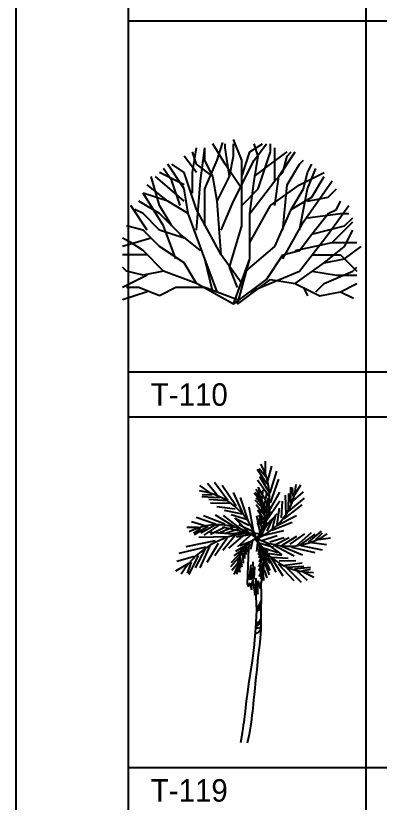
# Model space of a CAD drawing. Header units: millimetres. Extents: x 0 to 25200, y 0 to 17820.
# Drawn here: x 0 to 1938, y 4767 to 8963 of the extents above; entities that cross this region are included whole.
import ezdxf
from ezdxf.enums import TextEntityAlignment as Align

# ---------------------------------------------------------------- set-up
doc = ezdxf.new("R2010")
doc.units = ezdxf.units.MM
doc.header["$LTSCALE"] = 100
doc.header["$MEASUREMENT"] = 0
for name, color, linetype in [('CO-TREE', 251, 'Continuous'), ('TB-FORM', 7, 'Continuous'), ('TB-TEXT', 4, 'Continuous')]:
    doc.layers.add(name, color=color, linetype=linetype)
doc.styles.add('DH-TEXT', font='')
doc.styles.get('DH-TEXT').set_extended_font_data('HY울릉도L')

# ---------------------------------------------------------------- blocks, each defined once
blk = doc.blocks.new('T-110')
at = {"layer": 'CO-TREE'}
for p, q in [((-43.9, 745.6), (-109.6, 855.2)), ((-87.7, 767.5), (-56.3, 861.8)), ((-43.9, 833.3), (-43.9, 855.2)), ((43.9, 767.5), (0, 877.1)), ((0, 789.4), (0, 855.2)), ((87.7, 811.3), (153.5, 855.2)), ((109.6, 767.5), (175.4, 855.2)), ((131.6, 789.4), (109.6, 855.2)), ((197.4, 811.3), (197.4, 855.2)), ((-219.3, 701.7), (-197.4, 833.3)), ((-197.4, 745.6), (-219.3, 811.3)), ((-175.4, 657.8), (-153.5, 833.3)), ((-153.5, 767.5), (-153.5, 833.3)), ((-21.9, 679.8), (-43.9, 833.3)), ((43.9, 679.8), (87.7, 811.3)), ((131.6, 614), (197.4, 811.3)), ((197.4, 745.6), (285.1, 811.3)), ((219.3, 767.5), (219.3, 833.3)), ((241.2, 679.8), (328.9, 811.3)), ((285.1, 789.4), (307, 811.3)), ((-197.4, 701.7), (-263.1, 789.4)), ((-153.5, 614), (-87.7, 767.5)), ((-109.6, 679.8), (-153.5, 767.5)), ((-21.9, 679.8), (0, 789.4)), ((0, 548.2), (109.6, 767.5)), ((43.9, 526.3), (43.9, 767.5)), ((109.6, 657.8), (131.6, 789.4)), ((219.3, 657.8), (219.3, 767.5)), ((263.1, 701.7), (285.1, 789.4)), ((350.9, 745.6), (372.8, 767.5)), ((-328.9, 657.8), (-372.8, 723.6)), ((-263.1, 614), (-350.9, 745.6)), ((-263.1, 701.7), (-328.9, 745.6)), ((-109.6, 679.8), (-197.4, 745.6)), ((43.9, 614), (-43.9, 745.6)), ((109.6, 679.8), (197.4, 745.6)), ((285.1, 635.9), (350.9, 745.6)), ((394.7, 701.7), (416.6, 745.6)), ((394.7, 614), (438.6, 723.6)), ((-394.7, 526.3), (-438.6, 679.8)), ((-263.1, 548.2), (-416.6, 679.8)), ((-263.1, 635.9), (-394.7, 701.7)), ((-197.4, 504.3), (-263.1, 701.7)), ((-219.3, 592.1), (-219.3, 701.7)), ((-87.7, 548.2), (-109.6, 679.8)), ((-87.7, 548.2), (-21.9, 679.8)), ((219.3, 657.8), (263.1, 701.7)), ((219.3, 526.3), (241.2, 679.8)), ((350.9, 635.9), (482.4, 701.7)), ((372.8, 614), (394.7, 701.7)), ((416.6, 570.1), (482.4, 679.8)), ((-350.9, 548.2), (-460.5, 635.9)), ((-285.1, 526.3), (-328.9, 657.8)), ((-197.4, 394.7), (-175.4, 657.8)), ((87.7, 482.4), (219.3, 657.8)), ((87.7, 482.4), (109.6, 657.8)), ((197.4, 526.3), (350.9, 635.9)), ((263.1, 394.7), (285.1, 635.9)), ((372.8, 438.6), (526.3, 657.8)), ((-372.8, 416.6), (-482.4, 592.1)), ((-350.9, 548.2), (-482.4, 592.1)), ((-241.2, 482.4), (-263.1, 614)), ((-153.5, 416.6), (-153.5, 614)), ((43.9, 526.3), (131.6, 614)), ((307, 504.3), (372.8, 614)), ((350.9, 394.7), (394.7, 614)), ((504.3, 570.1), (548.2, 614)), ((-394.7, 482.4), (-504.3, 548.2)), ((-241.2, 482.4), (-350.9, 548.2)), ((-65.8, 263.1), (-87.7, 548.2)), ((-65.8, 394.7), (0, 548.2)), ((307, 504.3), (416.6, 570.1)), ((394.7, 548.2), (504.3, 570.1)), ((548.2, 504.3), (570.1, 548.2)), ((-460.5, 394.7), (-548.2, 526.3)), ((-482.4, 482.4), (-526.3, 504.3)), ((-328.9, 416.6), (-394.7, 526.3)), ((-65.8, 263.1), (-197.4, 504.3)), ((43.9, 416.6), (43.9, 526.3)), ((87.7, 328.9), (197.4, 526.3)), ((219.3, 307), (307, 504.3)), ((504.3, 372.8), (614, 526.3)), ((504.3, 482.4), (548.2, 504.3)), ((-394.7, 394.7), (-482.4, 482.4)), ((-285.1, 372.8), (-394.7, 482.4)), ((-153.5, 241.2), (-241.2, 482.4)), ((-241.2, 482.4), (-241.2, 482.4)), ((87.7, 241.2), (87.7, 482.4)), ((394.7, 460.5), (570.1, 482.4)), ((416.6, 372.8), (504.3, 482.4)), ((570.1, 482.4), (614, 482.4)), ((263.1, 241.2), (372.8, 438.6)), ((526.3, 328.9), (635.9, 438.6)), ((592.1, 416.6), (635.9, 460.5)), ((-482.4, 394.7), (-570.1, 416.6)), ((-394.7, 307), (-482.4, 394.7)), ((-263.1, 350.9), (-394.7, 394.7)), ((-307, 241.2), (-372.8, 416.6)), ((-21.9, 197.4), (43.9, 416.6)), ((416.6, 372.8), (592.1, 416.6)), ((592.1, 307), (635.9, 394.7)), ((-438.6, 350.9), (-592.1, 307)), ((-548.2, 328.9), (-592.1, 350.9)), ((-175.4, 285.1), (-285.1, 372.8)), ((350.9, 175.4), (504.3, 372.8)), ((350.9, 285.1), (416.6, 372.8)), ((-482.4, 285.1), (-548.2, 328.9)), ((-263.1, 219.3), (-394.7, 307)), ((65.8, 175.4), (219.3, 307)), ((328.9, 285.1), (526.3, 328.9)), ((482.4, 219.3), (592.1, 307)), ((526.3, 328.9), (657.8, 328.9)), ((592.1, 241.2), (679.8, 307)), ((-460.5, 263.1), (-592.1, 263.1)), ((-372.8, 175.4), (-482.4, 285.1)), ((43.9, 109.6), (-65.8, 263.1)), ((175.4, 131.6), (263.1, 263.1)), ((263.1, 263.1), (350.9, 285.1)), ((416.6, 263.1), (570.1, 263.1)), ((570.1, 263.1), (657.8, 175.4)), ((-197.4, 109.6), (-263.1, 219.3)), ((-109.6, 65.8), (-153.5, 241.2)), ((-87.7, 65.8), (-153.5, 241.2)), ((0, 0), (87.7, 241.2)), ((21.9, 0), (87.7, 241.2)), ((328.9, 109.6), (482.4, 219.3)), ((482.4, 219.3), (592.1, 241.2)), ((-570.1, 175.4), (-592.1, 197.4)), ((-482.4, 153.5), (-570.1, 175.4)), ((-372.8, 175.4), (-482.4, 153.5)), ((-197.4, 109.6), (-372.8, 175.4)), ((21.9, 87.7), (-21.9, 197.4)), ((87.7, 65.8), (350.9, 175.4)), ((416.6, 175.4), (548.2, 153.5)), ((482.4, 109.6), (635.9, 175.4)), ((635.9, 175.4), (657.8, 197.4)), ((-460.5, 153.5), (-592.1, 87.7)), ((0, 0), (175.4, 131.6)), ((21.9, 0), (197.4, 131.6)), ((197.4, 131.6), (328.9, 109.6)), ((548.2, 153.5), (657.8, 153.5)), ((-504.3, 87.7), (-570.1, 87.7)), ((-394.7, 43.9), (-504.3, 87.7)), ((-307, 87.7), (-394.7, 43.9)), ((-153.5, 87.7), (-307, 87.7)), ((0, 0), (-197.4, 109.6)), ((21.9, 21.9), (-153.5, 87.7)), ((328.9, 109.6), (460.5, 43.9)), ((372.8, 87.7), (394.7, 43.9)), ((438.6, 65.8), (482.4, 109.6)), ((570.1, 65.8), (657.8, 109.6)), ((-460.5, 65.8), (-592.1, 21.9)), ((460.5, 43.9), (570.1, 65.8)), ((570.1, 65.8), (639.9, 30.9))]:
    blk.add_line(p, q, dxfattribs=at)
blk = doc.blocks.new('T-119')
at = {"layer": 'CO-TREE'}
for p, q in [((133.8, 1435.7), (132.4, 1502.7)), ((146.1, 1397.4), (166.6, 1476.2)), ((142.2, 1379.5), (89.8, 1458.2)), ((132.2, 1421.4), (99.6, 1462.3)), ((157.4, 1334.3), (193.3, 1449.2)), ((-67, 1292.7), (-138.1, 1389.7)), ((156.4, 1309.5), (90.7, 1401.7)), ((152.2, 1337.6), (102.1, 1420)), ((160.5, 1281.5), (203.3, 1407.3)), ((-162.5, 1333.9), (-217.3, 1372.5)), ((-124.4, 1321.1), (-175.6, 1384.3)), ((-22.6, 1263.8), (-98.4, 1372.9)), ((143.2, 1277.1), (95.5, 1363.1)), ((102.4, 1321), (95.7, 1364.2)), ((113.6, 1297.4), (120, 1350)), ((268.1, 1279), (267.7, 1364.9)), ((281.4, 1315.8), (277.1, 1363.1)), ((289.8, 1325.8), (322.2, 1377.5)), ((-112.4, 1307.3), (-206.8, 1311.9)), ((-152, 1324.1), (-204.2, 1322.2)), ((15.1, 1218.5), (-37.9, 1336.5)), ((40.7, 1186.9), (-0.8, 1309.4)), ((112.6, 1285.6), (72.1, 1331.8)), ((102.5, 1311.7), (78, 1335.2)), ((122.6, 1259.4), (83.3, 1308.2)), ((143.4, 1231.2), (103.2, 1317.5)), ((126.3, 1257.7), (139.5, 1334.9)), ((132.9, 1223.9), (149.6, 1308.7)), ((146.3, 1224.2), (209.9, 1336.9)), ((244, 1218.7), (240.1, 1321.6)), ((254.8, 1242.2), (257.9, 1329.7)), ((257.1, 1237.1), (341.7, 1306.4)), ((280.1, 1290.6), (334.9, 1340.2)), ((-72.7, 1290.5), (-168.7, 1299.1)), ((-47.6, 1277.2), (-160.8, 1279)), ((-29.3, 1247.3), (-126.8, 1259.9)), ((127.8, 1241.7), (77.5, 1295.5)), ((122.1, 1219.6), (83.9, 1270.9)), ((135.5, 1195.4), (105.7, 1275.2)), ((128.6, 1185.8), (159.9, 1263.9)), ((136.1, 1184.8), (210.1, 1291)), ((217.8, 1200.6), (224.4, 1289.8)), ((233.1, 1195.3), (328.4, 1269.6)), ((7.8, 1220.2), (-85.6, 1239.1)), ((68.5, 1133), (45.8, 1258.3)), ((126.2, 1190), (92.8, 1242.2)), ((117.2, 1166.2), (102.4, 1246.8)), ((109.2, 1130.5), (196.6, 1223.2)), ((125.4, 1159.5), (164, 1234.3)), ((171.1, 1142.5), (188.3, 1218)), ((195, 1165.6), (207.5, 1251.4)), ((-190.3, 1158.3), (-261.2, 1179.5)), ((-132.7, 1166.4), (-235.8, 1202.9)), ((-84.5, 1167.5), (-197.4, 1210.5)), ((-33, 1152.7), (-133.2, 1214.2)), ((2.4, 1142), (-91.5, 1212.9)), ((31.8, 1192.6), (-50.1, 1216)), ((50.9, 1115.8), (-30.4, 1198.3)), ((44.4, 1160.5), (-29.2, 1196.5)), ((104.6, 1123.2), (86.9, 1210.7)), ((124.1, 1166.3), (98, 1215.2)), ((114.8, 1145.9), (98.3, 1196.6)), ((111.6, 1103), (141.9, 1178.3)), ((112.8, 1122.2), (161.1, 1189.4)), ((142.6, 1129.4), (171.6, 1198)), ((166.3, 1134.1), (275.6, 1177.8)), ((193.8, 1158.9), (298.3, 1212.8)), ((-225.5, 1148.4), (-286.5, 1149.4)), ((-212.7, 1146.4), (-250.8, 1118.3)), ((-174.2, 1154.1), (-247.5, 1109.2)), ((-135.8, 1161.8), (-212.3, 1119.1)), ((-110.2, 1164.6), (-196.1, 1108.1)), ((-81.1, 1151.6), (-160.9, 1111.1)), ((-39.4, 1150.2), (-119.2, 1116.6)), ((52.8, 1117.2), (-96.1, 1151.4)), ((-7.2, 1141.8), (-80.7, 1117.4)), ((71.6, 1124.9), (-9.3, 1162.6)), ((110.5, 1117.1), (91.5, 1171.9)), ((118.8, 1106.3), (231.4, 1133)), ((-66.7, 1098.7), (-222, 1096.2)), ((-19.8, 1112), (-174.6, 1124.3)), ((-72.1, 1091.5), (-137.2, 997.5)), ((-30.3, 1105), (-94.9, 1025.7)), ((11, 1103.7), (-63.4, 1039.5)), ((18.7, 1124.2), (-55, 1113.5)), ((57.4, 1111.4), (-22.7, 1098.2)), ((63.2, 1116.8), (-16.7, 1045.4)), ((114.3, 1079.9), (195.8, 1106.2)), ((156.7, 1072.6), (231.9, 1095.4)), ((186.5, 1058.2), (259.4, 1095.2)), ((221.4, 1054.5), (299.5, 1102.2)), ((265.2, 1059.6), (342.1, 1114.5)), ((297.6, 1050.6), (378.5, 1123.2)), ((323.9, 1057.6), (397.1, 1114.2)), ((362.8, 1071.7), (432.3, 1130.1)), ((401.7, 1085.7), (437.2, 1121.2)), ((415.5, 1085.7), (479.3, 1094.3)), ((-134.6, 1078.7), (-290.8, 1046.6)), ((-161.1, 1057.4), (-216.8, 933.4)), ((-119.6, 1063.4), (-179.7, 961.8)), ((33.9, 1056.1), (-26.4, 1020.3)), ((59.4, 1076.9), (-4.5, 1050.8)), ((31.9, 1050.8), (28.7, 1004.7)), ((47.5, 1061.1), (36.7, 1018)), ((63.3, 1079.5), (52.4, 1032.3)), ((90.7, 1069.3), (85.1, 1021.2)), ((93.5, 1065.5), (144.9, 1019.4)), ((97.9, 1067), (175.7, 1044.1)), ((101.8, 1060.2), (139.2, 950.7)), ((121.7, 1076.3), (219.6, 1002.9)), ((176.5, 1056.5), (285.7, 997.3)), ((215.1, 1051), (329.5, 1002.5)), ((321.4, 1052.3), (434.8, 1030.5)), ((380.3, 1069.8), (457.6, 1058.8)), ((-187.4, 1043.4), (-328.1, 1010.9)), ((-187.7, 1036), (-242.6, 934.3)), ((0.2, 1013.9), (-49.1, 961.4)), ((20.1, 1039), (-36.6, 997.6)), ((9.7, 1012.2), (14, 959)), ((19.9, 1034.9), (20.4, 983.3)), ((43, 1039.2), (35.5, 847.9)), ((99.4, 1046.6), (95, 1002.4)), ((110.6, 1031.6), (98.1, 987.2)), ((116.5, 1012.7), (98.6, 964.2)), ((110.5, 1037.4), (155.2, 983.3)), ((117.8, 1016.6), (157.2, 958.5)), ((127.1, 1038.7), (198.2, 1016.4)), ((134.1, 1015.5), (188, 911)), ((142.8, 1011.5), (219.6, 1001.6)), ((271.3, 1043.6), (395.9, 1016.4)), ((-245.9, 993.5), (-339.9, 966.9)), ((-225, 1000.2), (-274.8, 898.3)), ((-10.1, 987.1), (-53.6, 938.5)), ((-8.3, 984.3), (-2.1, 932.5)), ((-4, 999.1), (7.7, 938.9)), ((65.5, 965.8), (69.2, 874.7)), ((127, 970.9), (95.6, 918.2)), ((118.4, 987.9), (96.5, 939.3)), ((128, 986.3), (156.7, 920.2)), ((161.4, 990.6), (225, 891.6)), ((168.2, 990), (254.7, 985.7)), ((205.2, 970.7), (294.6, 972.5)), ((-278.1, 957.5), (-346.6, 915.3)), ((-262.3, 964.4), (-284.9, 906)), ((-18.7, 953.5), (-46.4, 919.2)), ((-21.2, 931.8), (-35.5, 898.4)), ((-17.2, 938.5), (-10.3, 911)), ((-12.7, 961.4), (-4.6, 910.8)), ((54.2, 949.7), (46.7, 880)), ((58, 869.3), (61.7, 933.6)), ((73, 874.7), (76.7, 939)), ((122.5, 932.5), (97.7, 887.6)), ((126, 955.6), (102.6, 908.8)), ((128.7, 957.6), (153.2, 897.1)), ((201.4, 954.9), (284.4, 867.1)), ((225.7, 946.3), (327.7, 960)), ((245.2, 935), (322.3, 857.4)), ((250, 937.8), (337.5, 943)), ((288, 928), (373.5, 936.7)), ((325.9, 918.3), (372.5, 927.1)), ((46.7, 869.3), (58, 901.5)), ((58, 901.5), (58, 869.3)), ((118.9, 909.4), (103.2, 885.9)), ((110.4, 847.9), (117.9, 885.4)), ((120.5, 901.8), (122.7, 865.5)), ((125.4, 923), (140, 881.4)), ((300.7, 917.2), (355.3, 867.4)), ((336.6, 910.9), (391.2, 883.6)), ((35.5, 847.9), (43, 831.8)), ((43, 831.8), (50.5, 853.2)), ((46.7, 880), (46.7, 869.3)), ((50.5, 853.2), (58, 815.7)), ((58, 815.7), (65.5, 869.3)), ((65.5, 869.3), (73, 815.7)), ((69.2, 874.7), (73, 874.7)), ((80.9, 878.7), (79.5, 822.5)), ((91.7, 864), (106.7, 821.1)), ((91.7, 794.3), (91.7, 864)), ((106.7, 821.1), (110.4, 847.9)), ((109, 860), (110.3, 782.4)), ((73, 815.7), (76.7, 788.9)), ((76.7, 788.9), (84.2, 826.4)), ((79.5, 822.5), (82.2, 781.1)), ((84.2, 826.4), (91.7, 794.3)), ((82.2, 781.1), (84.9, 706.2)), ((107.6, 757), (96.9, 732.9)), ((110.3, 782.4), (109, 698.1)), ((96.9, 732.9), (86.2, 726.2)), ((86.2, 726.2), (110.3, 731.6)), ((99.6, 723.5), (86.2, 715.5)), ((86.2, 715.5), (104.9, 712.8)), ((110.3, 731.6), (99.6, 723.5)), ((84.9, 706.2), (79.5, 612.5)), ((104.9, 712.8), (86.2, 702.1)), ((109, 698.1), (109, 604.5)), ((96.9, 643.3), (80.9, 637.9)), ((80.9, 637.9), (107.6, 637.9)), ((107.6, 637.9), (92.9, 627.2)), ((106.3, 659.3), (96.9, 643.3)), ((79.5, 612.5), (70.1, 506.8)), ((96.9, 612.5), (79.5, 612.5)), ((92.9, 627.2), (83.5, 623.2)), ((99.6, 595.1), (91.6, 587.1)), ((106.3, 619.2), (96.9, 612.5)), ((109, 604.5), (99.6, 595.1)), ((109, 604.5), (102.3, 536.3)), ((84.9, 584.4), (79.5, 583.1)), ((91.6, 587.1), (84.9, 584.4)), ((70.1, 506.8), (61.2, 438.6)), ((102.3, 536.3), (92.9, 454.7)), ((61.2, 438.6), (51.1, 370.6)), ((92.9, 454.7), (86, 389.4)), ((92.9, 454.7), (90.4, 435.3)), ((86, 389.4), (80.4, 336)), ((51.1, 370.6), (43.2, 315.2)), ((80.4, 336), (75.9, 292.6)), ((43.2, 315.2), (37, 270.9)), ((37, 270.9), (32.4, 235.8)), ((72.3, 257.6), (69.4, 229.2)), ((75.9, 292.6), (72.3, 257.6)), ((32.4, 235.8), (28.9, 208.4)), ((69.4, 229.2), (67, 205.8)), ((24.4, 169.3), (22.6, 154.3)), ((26.4, 186.8), (24.4, 169.3)), ((28.9, 208.4), (26.4, 186.8)), ((65, 185.5), (63, 166.7)), ((67, 205.8), (65, 185.5)), ((19, 126.1), (17, 111.2)), ((20.9, 140.2), (19, 126.1)), ((22.6, 154.3), (20.9, 140.2)), ((58.6, 128.6), (56.1, 108.9)), ((60.9, 147.8), (58.6, 128.6)), ((63, 166.7), (60.9, 147.8)), ((14.6, 94.9), (11.8, 76.4)), ((17, 111.2), (14.6, 94.9)), ((53.2, 88.5), (49.8, 67.4)), ((56.1, 108.9), (53.2, 88.5)), ((8.5, 54.8), (4.6, 29.6)), ((11.8, 76.4), (8.5, 54.8)), ((45.9, 45.4), (41.4, 22.4)), ((49.8, 67.4), (45.9, 45.4)), ((4.6, 29.6), (0, 0)), ((41.4, 22.4), (36.2, -1.6))]:
    blk.add_line(p, q, dxfattribs=at)
for centre, radius, start, end in [((-214.9, 1307.5), 369.8, 323.3322, 29.1062), ((-266.4, 977.2), 369.8, 16.9209, 82.6948), ((-39.1, 1402.6), 336.1, 290.0196, 355.7936), ((-111.4, 1208.4), 240.5, 330.935, 36.709), ((-120.9, 827.3), 336.1, 51.2066, 116.9806), ((66.1, 674.2), 443.7, 83.6936, 149.4676), ((179.6, 916.8), 200.4, 118.8854, 184.6593), ((255.7, 1404.5), 355, 239.778, 305.552), ((381.7, 1245.6), 336.1, 205.4923, 271.2663), ((-73.7, 955.4), 200.4, 335.6232, 41.3972)]:
    blk.add_arc(centre, radius, start, end, dxfattribs=at)

msp = doc.modelspace()

# ---------------------------------------------------------------- linework, layer by layer
at = {"layer": 'TB-FORM', "color": 251}
for p, q in [((1866.7, 16350), (1866.7, 2598)), ((12000, 8934), (600, 8934)), ((12000, 7062), (600, 7062)), ((12000, 6822), (600, 6822)), ((12000, 4950), (600, 4950))]:
    msp.add_line(p, q, dxfattribs=at)
for points in [[(0, 0), (12600, 0), (12600, 17820), (0, 17820)], [(600, 510), (12000, 510), (12000, 17310), (600, 17310)]]:
    msp.add_lwpolyline(points, close=True, dxfattribs=at)

# ---------------------------------------------------------------- block references
at = {"layer": 'CO-TREE'}
for name, p in [('T-110', (1160.9, 7425.1)), ('T-119', (1198.2, 5083.6))]:
    msp.add_blockref(name, p, dxfattribs=at)

# ---------------------------------------------------------------- texts
at = {"layer": 'TB-TEXT', "style": 'DH-TEXT'}
for s, p in [('T-110', (720, 6942)), ('T-119', (720, 4830))]:
    msp.add_text(s, height=120, dxfattribs=at).set_placement(p, align=Align.MIDDLE_LEFT)

doc.saveas('drawing.dxf')
